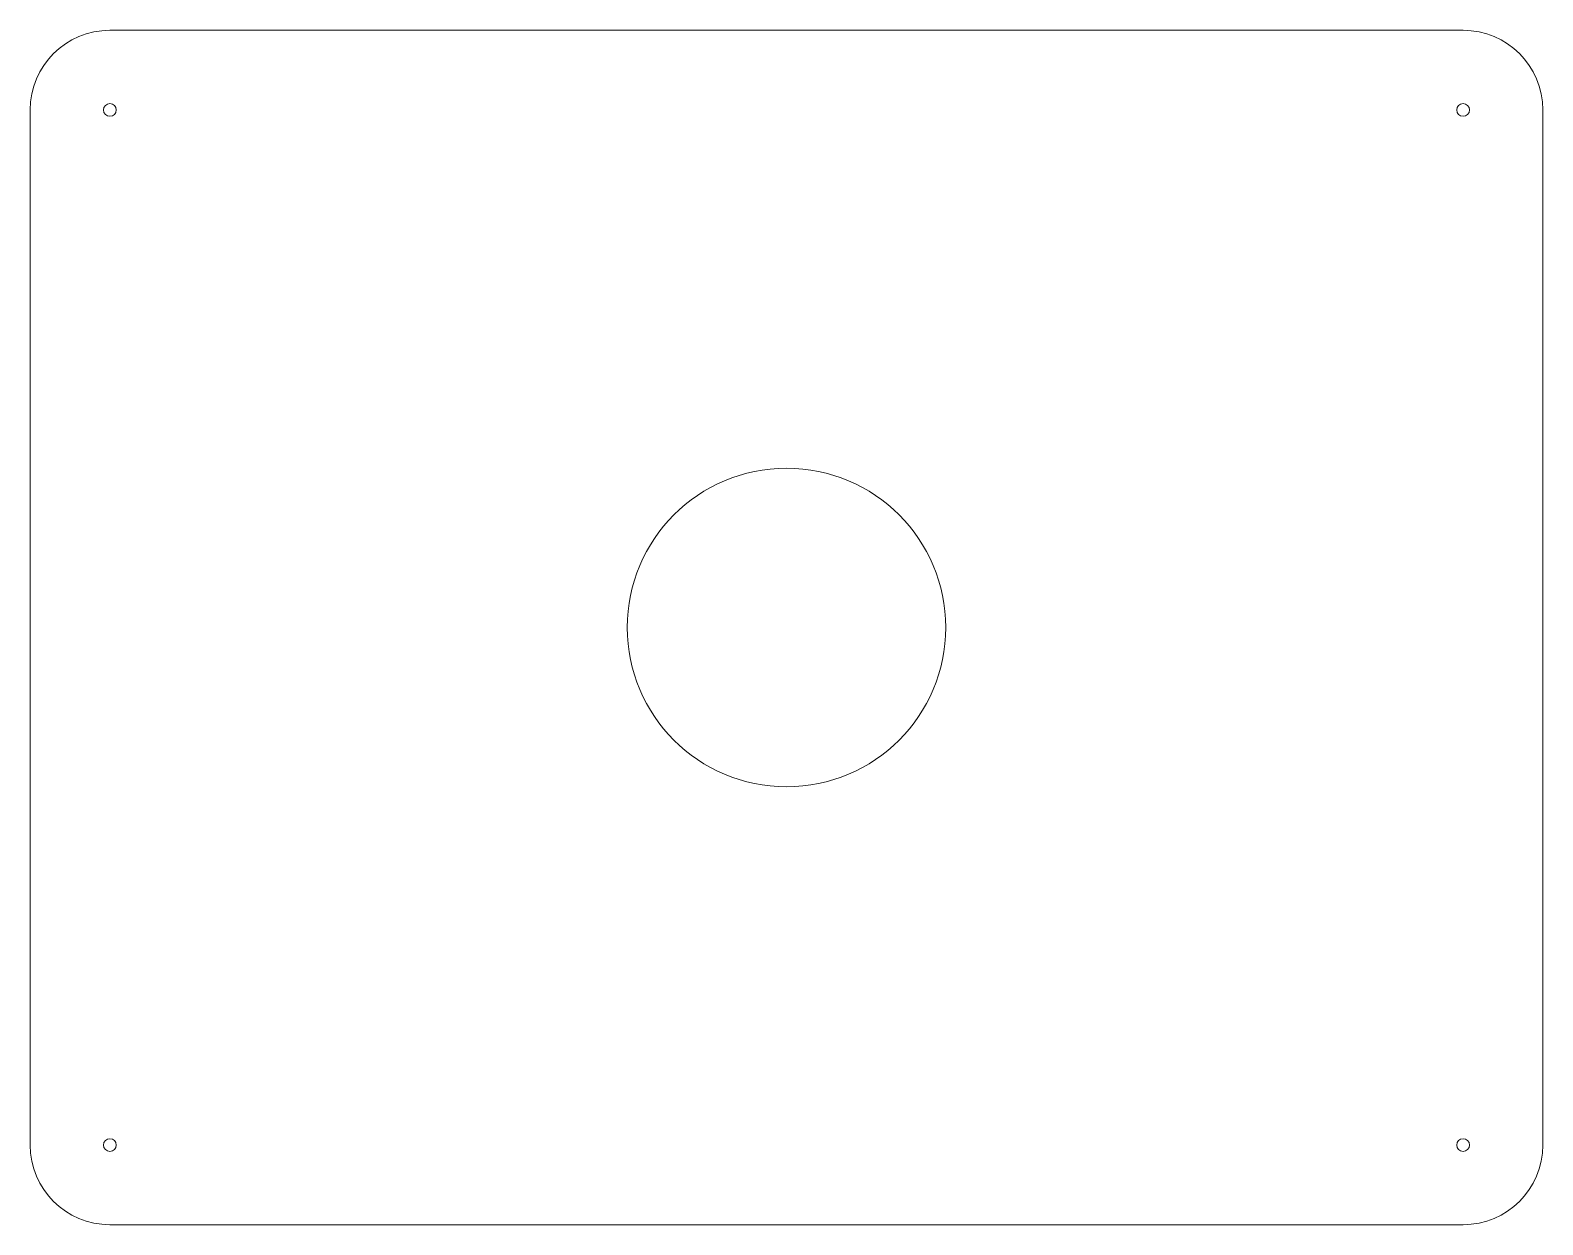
# Model space of a CAD drawing. Header units: millimetres. Extents: x -190 to 190, y -150 to 150.
import ezdxf

# ---------------------------------------------------------------- set-up
doc = ezdxf.new("R2010")
doc.units = ezdxf.units.MM

msp = doc.modelspace()

# ---------------------------------------------------------------- linework, layer by layer
at = {"color": 7, "linetype": 'Continuous', "lineweight": 15}
for p, q in [((-170, 150), (170, 150)), ((-190, -130), (-190, 130)), ((190, 130), (190, -130)), ((170, -150), (-170, -150))]:
    msp.add_line(p, q, dxfattribs=at)
for centre, radius in [((-170, 130), 1.6), ((170, 130), 1.6), ((0, 0), 40), ((-170, -130), 1.6), ((170, -130), 1.6)]:
    msp.add_circle(centre, radius, dxfattribs=at)
for centre, start, end in [((-170, 130), 90, 180), ((170, 130), 0, 90), ((-170, -130), 180, 270), ((170, -130), 270, 0)]:
    msp.add_arc(centre, 20, start, end, dxfattribs=at)

doc.saveas('drawing.dxf')
